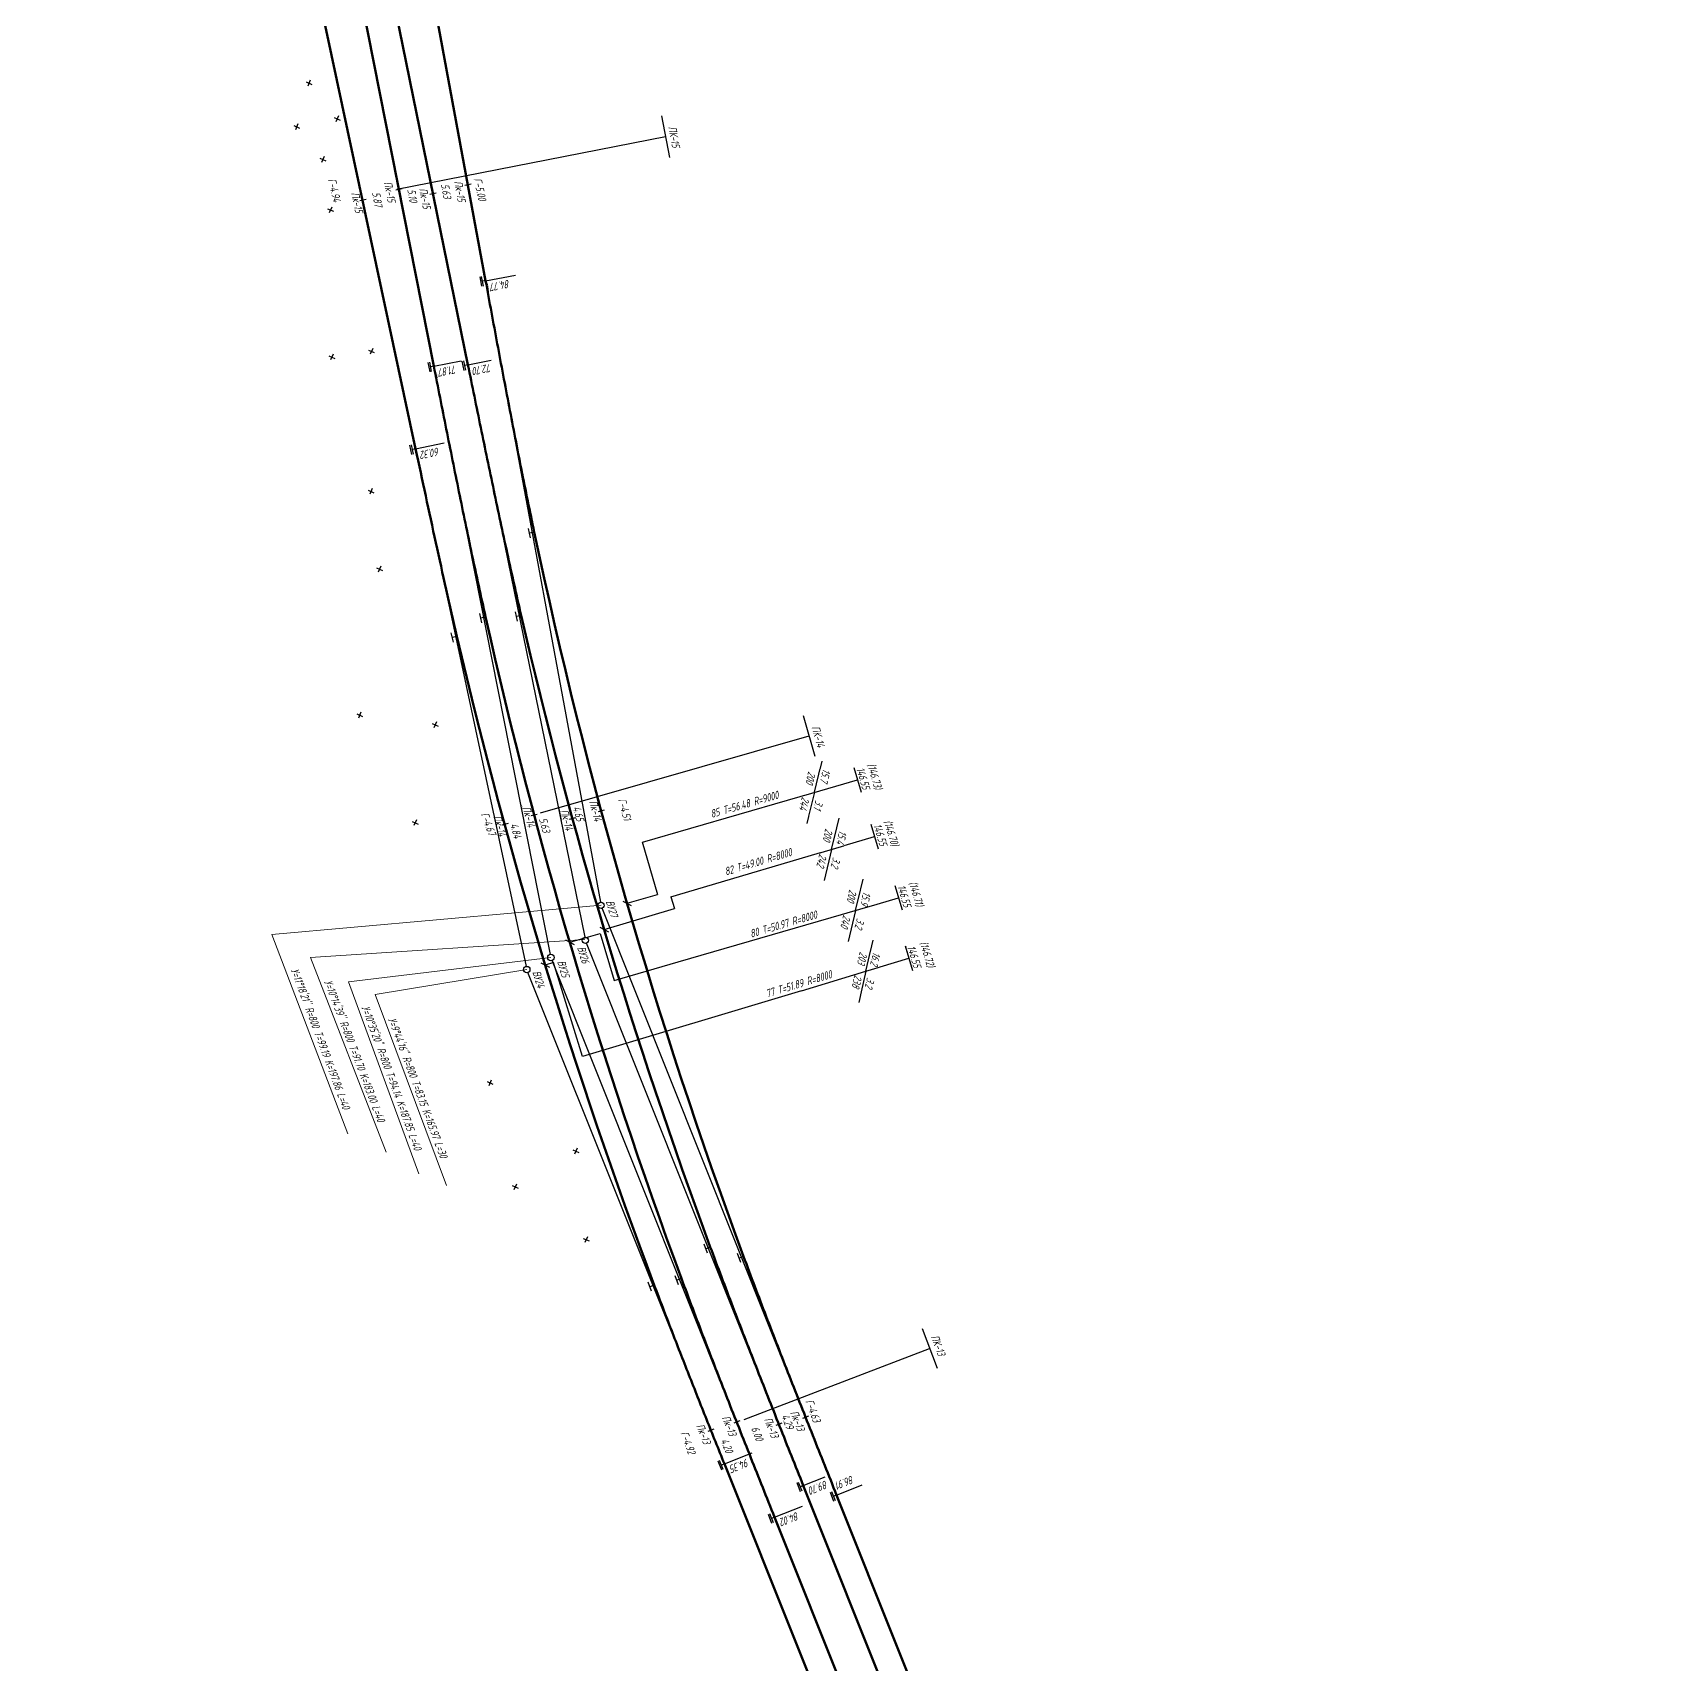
# Model space of a CAD drawing. Extents: x 8811 to 10286, y 10382 to 14118.
# Drawn here: x 9759.3 to 10015.8, y 11310.2 to 11565 of the extents above; entities that cross this region are included whole.
import ezdxf
from ezdxf.enums import TextEntityAlignment as Align

# ---------------------------------------------------------------- set-up
doc = ezdxf.new("R2010")
doc.units = 0
for name, color, linetype in [('I.Вершины', 7, 'Continuous'), ('I.Ось трассы', 7, 'Continuous'), ('I.Параметры кривых', 7, 'Continuous'), ('II.Вершины', 7, 'Continuous'), ('II.Ось трассы', 7, 'Continuous'), ('II.Параметры кривых', 7, 'Continuous'), ('III.Вершины', 7, 'Continuous'), ('III.Ось трассы', 7, 'Continuous'), ('III.Параметры кривых', 7, 'Continuous'), ('IIс.Вершины', 7, 'Continuous'), ('IV.Вершины', 7, 'Continuous'), ('IV.Ось трассы', 7, 'Continuous'), ('IV.Параметры кривых', 7, 'Continuous'), ('Iс.Вершины', 7, 'Continuous'), ('Iс.Междупутья', 7, 'Continuous'), ('КН I.Вершины', 7, 'Continuous'), ('КН II.Вершины', 7, 'Continuous'), ('КН II.Параметры кривых', 7, 'Continuous'), ('маскировка', 7, 'Continuous')]:
    doc.layers.add(name, color=color, linetype=linetype)
for name, color, linetype, lineweight in [('IIс.Пикетаж', 7, 'Continuous', 15), ('Iс.Пикетаж', 7, 'Continuous', 15), ('КН I.Пикетаж', 7, 'Continuous', 15), ('КН II.Пикетаж', 7, 'Continuous', 15), ('кресты', 1, 'Continuous', 30), ('кресты здания и сооружения', 1, 'Continuous', 30), ('Уклоноуказатели по станции', 1, 'Continuous', 35)]:
    doc.layers.add(name, color=color, linetype=linetype, lineweight=lineweight)
doc.styles.add('спдс_сжатие09', font='SPDS.shx', dxfattribs={"width": 0.9, "oblique": 15, "height": 1.25})

# ---------------------------------------------------------------- blocks, each defined once
blk = doc.blocks.new('alignment_tc_sign')
at = {"color": 0, "linetype": 'ByBlock', "lineweight": -2}
for p, q in [((-1.5, 1.5), (1.5, 1.5)), ((-1.5, 1), (1.5, 1)), ((0, 0), (0, 1))]:
    blk.add_line(p, q, dxfattribs=at)
blk = doc.blocks.new('alignment_cc_sign')
at = {"color": 0, "linetype": 'ByBlock', "lineweight": -2}
for p, q in [((-1.5, 1.5), (1.5, 1.5)), ((0, 0), (0, 1.5))]:
    blk.add_line(p, q, dxfattribs=at)

msp = doc.modelspace()

# ---------------------------------------------------------------- linework, layer by layer
at = {"layer": 'кресты', "color": 5, "lineweight": 30}
for p, q in [((9801.98, 11557.37), (9802.89, 11556.97)), ((9801.98, 11557.37), (9802.89, 11556.97)), ((9802.63, 11557.63), (9802.23, 11556.71)), ((9800.04, 11550.55), (9800.96, 11550.15)), ((9800.04, 11550.55), (9800.96, 11550.15)), ((9800.7, 11550.81), (9800.3, 11549.89)), ((9806.35, 11551.79), (9807.27, 11551.39)), ((9806.35, 11551.79), (9807.27, 11551.39)), ((9807.01, 11552.05), (9806.61, 11551.13)), ((9804.13, 11545.42), (9805.04, 11545.02)), ((9804.13, 11545.42), (9805.04, 11545.02)), ((9804.79, 11545.68), (9804.38, 11544.76)), ((9806.19, 11514.83), (9805.78, 11513.92)), ((9811.71, 11515.47), (9812.62, 11515.07)), ((9811.71, 11515.47), (9812.62, 11515.07)), ((9812.37, 11515.72), (9811.96, 11514.81)), ((9805.53, 11514.57), (9806.44, 11514.17)), ((9805.53, 11514.57), (9806.44, 11514.17)), ((9811.64, 11493.6), (9812.56, 11493.19)), ((9811.64, 11493.6), (9812.56, 11493.19)), ((9812.3, 11493.85), (9811.9, 11492.94)), ((9812.99, 11481.46), (9813.9, 11481.06)), ((9812.99, 11481.46), (9813.9, 11481.06)), ((9813.64, 11481.71), (9813.24, 11480.8)), ((9809.88, 11458.64), (9810.8, 11458.24)), ((9809.88, 11458.64), (9810.8, 11458.24)), ((9810.54, 11458.9), (9810.14, 11457.98)), ((9821.68, 11457.14), (9822.59, 11456.74)), ((9821.68, 11457.14), (9822.59, 11456.74)), ((9822.33, 11457.4), (9821.93, 11456.49)), ((9818.54, 11441.85), (9819.45, 11441.44)), ((9818.54, 11441.85), (9819.45, 11441.44)), ((9819.2, 11442.1), (9818.8, 11441.19)), ((9830.23, 11401.21), (9831.15, 11400.8)), ((9830.23, 11401.21), (9831.15, 11400.8)), ((9830.89, 11401.46), (9830.49, 11400.55)), ((9843.65, 11390.56), (9844.57, 11390.16)), ((9843.65, 11390.56), (9844.57, 11390.16)), ((9844.31, 11390.82), (9843.91, 11389.9)), ((9834.16, 11384.97), (9835.08, 11384.56)), ((9834.16, 11384.97), (9835.08, 11384.56)), ((9834.82, 11385.22), (9834.42, 11384.31)), ((9845.25, 11376.72), (9846.17, 11376.32)), ((9845.25, 11376.72), (9846.17, 11376.32)), ((9845.91, 11376.98), (9845.51, 11376.06))]:
    msp.add_line(p, q, dxfattribs=at)
at = {"layer": 'Уклоноуказатели по станции', "color": 5, "lineweight": 30}
for p, q in [((9854.47, 11438.66), (9856.85, 11430.44)), ((9858.96, 11430.09), (9859.5, 11428.26)), ((9847.89, 11424.36), (9850.08, 11416.98)), ((9850.08, 11416.98), (9860.07, 11419.93))]:
    msp.add_line(p, q, dxfattribs=at)

# ---------------------------------------------------------------- block references
at = {"layer": 'I.Ось трассы', "color": 5, "lineweight": 30}
for p, xscale, yscale, zscale, rotation in [((9825.53, 11470.73), 0.5, 0.5, 0.5, 103.1209598246128), ((9856.34, 11369.43), 0.4999999999999996, 0.4999999999999996, 0.4999999999999996, 110.7102084076565)]:
    msp.add_blockref('alignment_cc_sign', p, dxfattribs=dict(at, xscale=xscale, yscale=yscale, zscale=zscale, rotation=rotation))
at = {"layer": 'II.Ось трассы', "color": 5, "lineweight": 30, "xscale": 0.5, "yscale": 0.5, "zscale": 0.5}
for p, rotation in [((9830.01, 11473.78), 102.6281548458071), ((9860.6, 11370.44), 110.3521425706078)]:
    msp.add_blockref('alignment_cc_sign', p, dxfattribs=dict(at, rotation=rotation))
at = {"layer": 'III.Ось трассы', "color": 5, "lineweight": 30}
for p, xscale, yscale, zscale, rotation in [((9835.57, 11474.02), 0.5, 0.5, 0.5, 102.9718567950313), ((9865.1, 11375.38), 0.4999999999999995, 0.4999999999999995, 0.4999999999999995, 110.3513229479074)]:
    msp.add_blockref('alignment_cc_sign', p, dxfattribs=dict(at, xscale=xscale, yscale=yscale, zscale=zscale, rotation=rotation))
at = {"layer": 'IV.Ось трассы', "color": 5, "lineweight": 30}
for p, xscale, yscale, zscale, rotation in [((9837.61, 11487.03), 0.4999999999999998, 0.4999999999999998, 0.4999999999999998, 101.8996195481769), ((9870.3, 11373.9), 0.4999999999999995, 0.4999999999999995, 0.4999999999999995, 110.3406815131805)]:
    msp.add_blockref('alignment_cc_sign', p, dxfattribs=dict(at, xscale=xscale, yscale=yscale, zscale=zscale, rotation=rotation))

# ---------------------------------------------------------------- wipeouts: each hides what was drawn before it
at = {"color": 5}
for points in [[(9859.89, 11550.82), (9858.31, 11550.78), (9859.08, 11546.3), (9860.64, 11546.51)], [(9829.62, 11542.73), (9827.8, 11542.59), (9828.85, 11538.17), (9830.43, 11538.21)], [(9830.31, 11525.97), (9834.22, 11526.66), (9834.18, 11525.18), (9830.52, 11524.45)], [(9822.34, 11512.58), (9825.86, 11513.3), (9825.99, 11511.87), (9822.48, 11511.11)], [(9831.3, 11513.56), (9827.59, 11512.83), (9827.84, 11511.38), (9831.45, 11512.11)], [(9819.45, 11499.77), (9823.29, 11500.5), (9823.39, 11499.15), (9819.74, 11498.38)], [(9882.3, 11457.05), (9883.4, 11453.17), (9881.61, 11452.91), (9880.57, 11456.91)], [(9887.68, 11450.37), (9891.08, 11451.4), (9892.44, 11446.47), (9888.86, 11446.35)], [(9847.4, 11445.46), (9848.35, 11441.66), (9847.09, 11441.5), (9845.98, 11445.22)], [(9852.07, 11445.94), (9850.68, 11445.64), (9852.23, 11441.32), (9853.67, 11441.68)], [(9867.35, 11434.76), (9882.43, 11439.22), (9883.12, 11441.24), (9886.54, 11440.3), (9884.98, 11433.58), (9881.36, 11434.18), (9882.46, 11437.67), (9867.76, 11433.28)], [(9893.57, 11442.7), (9895, 11437.52), (9891.7, 11437.41), (9890.33, 11441.42)], [(9897.4, 11432.83), (9898.8, 11428.14), (9895.32, 11427.96), (9894.19, 11431.83)], [(9871.64, 11425.14), (9884.43, 11428.91), (9886.36, 11429.41), (9886.9, 11431.73), (9890.34, 11430.73), (9888.77, 11424.15), (9885.26, 11424.66), (9886.44, 11428.1), (9871.53, 11423.59)], [(9849.98, 11429.87), (9850.92, 11426.7), (9849.55, 11426.4), (9848.55, 11429.77)], [(9845.5, 11422.6), (9846.48, 11419.49), (9845.11, 11419.23), (9844.06, 11422.54)], [(9873.59, 11415.74), (9874.02, 11414.07), (9887.86, 11418.15), (9887.18, 11415.06), (9890.08, 11414.3), (9892.08, 11421.2), (9888.49, 11422.27), (9887.69, 11419.76)], [(9899.06, 11423.62), (9895.64, 11422.59), (9896.97, 11418.31), (9900.57, 11418.5)], [(9838.63, 11418.64), (9839.52, 11415.59), (9838.11, 11415.42), (9837.16, 11418.62)], [(9815.09, 11413.88), (9813.63, 11413.44), (9823.96, 11386.12), (9825.33, 11386.59)], [(9900.73, 11362.19), (9902.33, 11357.83), (9900.53, 11357.74), (9898.93, 11361.94)], [(9881.09, 11352), (9879.63, 11351.76), (9881.33, 11347.28), (9882.73, 11347.72)], [(9868.07, 11349.36), (9869.54, 11345.47), (9868.29, 11345.34), (9868.08, 11345.61), (9866.62, 11349.21)], [(9867.86, 11341.41), (9868.27, 11339.74), (9871.61, 11341.2), (9871.2, 11342.77)], [(9887.64, 11339.79), (9887.79, 11338.55), (9884.75, 11337.26), (9884.38, 11338.77)], [(9879.42, 11334.34), (9879.4, 11333.03), (9876.06, 11331.64), (9875.63, 11332.96)]]:
    msp.add_wipeout(points, dxfattribs=at).dxf.layer = 'маскировка'

# ---------------------------------------------------------------- next in the draw order: linework, layer by layer
at = {"color": 5, "lineweight": 30}
for p, q in [((9857.46, 11552.06, -134.99), (9858.71, 11545.57, -134.99)), ((9879.63, 11458.39, -137.81), (9881.43, 11452.03, -137.81)), ((9848.54, 11443.63), (9847.57, 11443.37)), ((9898.18, 11362.63, -97.92), (9900.53, 11356.45, -97.92)), ((9869.69, 11348.21), (9868.76, 11347.84))]:
    msp.add_line(p, q, dxfattribs=at)
at = {"layer": 'I.Вершины', "color": 5, "lineweight": 30}
msp.add_circle((9836.44, 11418.71), 0.5, dxfattribs=at)
at = {"layer": 'I.Параметры кривых', "color": 5, "lineweight": 30}
msp.add_line((9819.08, 11500.03), (9823.54, 11500.99), dxfattribs=at)
at = {"layer": 'II.Параметры кривых', "color": 5, "lineweight": 30}
for p, q in [((9821.92, 11512.95), (9826.18, 11513.79)), ((9875.14, 11333.18), (9879.49, 11334.92))]:
    msp.add_line(p, q, dxfattribs=at)
at = {"layer": 'III.Вершины', "color": 5, "lineweight": 30}
msp.add_circle((9845.59, 11423.28), 0.5, dxfattribs=at)
at = {"layer": 'III.Параметры кривых', "color": 5, "lineweight": 30}
msp.add_line((9827.25, 11513.14), (9830.86, 11513.88), dxfattribs=at)
at = {"layer": 'IV.Вершины', "color": 5, "lineweight": 30}
msp.add_circle((9848.03, 11428.75), 0.5, dxfattribs=at)
at = {"layer": 'IV.Параметры кривых', "color": 5, "lineweight": 30}
msp.add_line((9830.01, 11526.3), (9834.68, 11527.16), dxfattribs=at)
at = {"layer": 'Уклоноуказатели по станции', "color": 5, "lineweight": 30}
for p, q in [((9887.52, 11450.27), (9888.64, 11446.43)), ((9890.18, 11441.41), (9891.33, 11437.58)), ((9858.96, 11430.09), (9887.4, 11438.49)), ((9887.4, 11438.49), (9890.76, 11439.5)), ((9884.05, 11437.49), (9882.9, 11432.63)), ((9887.8, 11427.95), (9888.97, 11432.81)), ((9852.1, 11429.06), (9856.85, 11430.44)), ((9891.15, 11428.95), (9894.51, 11429.94)), ((9893.94, 11431.85), (9895.08, 11428.02)), ((9848.52, 11424.99), (9859.5, 11428.26)), ((9851.44, 11429.42), (9852.76, 11428.7)), ((9860.07, 11419.93), (9891.15, 11428.95)), ((9887.8, 11427.95), (9886.63, 11423.09)), ((9847.86, 11425.34), (9849.18, 11424.63)), ((9842.5, 11423.33), (9843.82, 11422.62)), ((9843.16, 11422.98), (9847.89, 11424.36)), ((9889.41, 11418.45), (9890.54, 11423.32)), ((9895.53, 11422.4), (9896.69, 11418.57)), ((9889.41, 11418.45), (9896.11, 11420.48)), ((9879.34, 11415.38), (9889.41, 11418.45)), ((9889.41, 11418.45), (9888.28, 11413.58)), ((9879.34, 11415.38), (9845.12, 11405.15))]:
    msp.add_line(p, q, dxfattribs=at)

# ---------------------------------------------------------------- next in the draw order: block references
at = {"layer": 'I.Ось трассы', "color": 5, "lineweight": 30, "xscale": 0.5, "yscale": 0.5, "zscale": 0.5, "rotation": 102.046666690818}
msp.add_blockref('alignment_tc_sign', (9819.08, 11500.03), dxfattribs=at)
at = {"layer": 'II.Ось трассы', "color": 5, "lineweight": 30}
for p, xscale, yscale, zscale, rotation in [((9821.92, 11512.95), 0.4999999999999983, 0.4999999999999983, 0.4999999999999983, 101.1957617240179), ((9875.14, 11333.18), 0.4999999999999999, 0.4999999999999999, 0.4999999999999999, 111.7845425225861)]:
    msp.add_blockref('alignment_tc_sign', p, dxfattribs=dict(at, xscale=xscale, yscale=yscale, zscale=zscale, rotation=rotation))
at = {"layer": 'III.Ось трассы', "color": 5, "lineweight": 30, "xscale": 0.5, "yscale": 0.5, "zscale": 0.5, "rotation": 101.5394568430529}
msp.add_blockref('alignment_tc_sign', (9827.25, 11513.14), dxfattribs=at)
at = {"layer": 'IV.Ось трассы', "color": 5, "lineweight": 30, "xscale": 0.5, "yscale": 0.5, "zscale": 0.5, "rotation": 100.4672264263877}
msp.add_blockref('alignment_tc_sign', (9830.01, 11526.3), dxfattribs=at)

# ---------------------------------------------------------------- next in the draw order: texts
at = {"layer": 'I.Параметры кривых', "color": 5, "lineweight": 30, "style": 'спдс_сжатие09', "oblique": 15, "width": 0.9}
msp.add_text('60.32', height=1.25, rotation=192.0467, dxfattribs=at).set_placement((9819.8, 11499.67), align=Align.RIGHT)
at = {"layer": 'II.Параметры кривых', "color": 5, "lineweight": 30, "style": 'спдс_сжатие09', "oblique": 15, "width": 0.9}
for s, rotation, p in [('71.87', 191.1958, (9822.63, 11512.58)), ('84.02', 201.7845, (9875.9, 11332.95))]:
    msp.add_text(s, height=1.25, rotation=rotation, dxfattribs=at).set_placement(p, align=Align.RIGHT)
at = {"layer": 'III.Параметры кривых', "color": 5, "lineweight": 30, "style": 'спдс_сжатие09', "oblique": 15, "width": 0.9}
msp.add_text('72.70', height=1.25, rotation=191.5395, dxfattribs=at).set_placement((9827.96, 11512.78), align=Align.RIGHT)
at = {"layer": 'IV.Параметры кривых', "color": 5, "lineweight": 30, "style": 'спдс_сжатие09', "oblique": 15, "width": 0.9}
msp.add_text('84.77', height=1.25, rotation=190.4672, dxfattribs=at).set_placement((9830.72, 11525.92), align=Align.RIGHT)
at = {"layer": 'Iс.Вершины', "color": 5, "lineweight": 30, "style": 'спдс_сжатие09', "oblique": 15, "width": 0.9}
msp.add_text('ВУ27', height=1.25, rotation=286.1137, dxfattribs=at).set_placement((9850.34, 11428.41), align=Align.TOP_CENTER)
at = {"layer": 'Iс.Междупутья', "color": 5, "lineweight": 30, "style": 'спдс_сжатие09', "oblique": 15, "width": 0.9}
msp.add_text('Г-4.51', height=1.25, rotation=285.1397, dxfattribs=at).set_placement((9851.11, 11443.59), align=Align.CENTER)
at = {"layer": 'КН I.Вершины', "color": 5, "lineweight": 30, "style": 'спдс_сжатие09', "oblique": 15, "width": 0.9}
msp.add_text('ВУ24', height=1.25, rotation=286.908, dxfattribs=at).set_placement((9838.9, 11417.4), align=Align.TOP_CENTER)
at = {"layer": 'Уклоноуказатели по станции', "color": 5, "lineweight": 30, "extrusion": (0.001374, 0.000142793, 0.999999), "style": 'спдс_сжатие09', "oblique": 15, "width": 0.9}
msp.add_text('ПК-15', height=1.25, rotation=280.6059, dxfattribs=at).set_placement((9858.83, 11548.67, 12.33), align=Align.CENTER)
at = {"layer": 'Уклоноуказатели по станции', "color": 5, "lineweight": 30, "extrusion": (0.001357, 0.000260125, 0.999999), "style": 'спдс_сжатие09', "oblique": 15, "width": 0.9}
msp.add_text('ПК-14', height=1.25, rotation=285.5256, dxfattribs=at).set_placement((9881.35, 11454.96, 10.7), align=Align.CENTER)
at = {"layer": 'Уклоноуказатели по станции', "color": 5, "lineweight": 30, "style": 'спдс_сжатие09', "oblique": 15, "width": 0.9}
for s, rotation, p in [('(146.73)', 286.183, (9890.18, 11448.74)), ('146.55', 286.183, (9888.38, 11448.43)), ('146.55', 286.6481, (9891.06, 11439.59)), ('(146.70)', 286.6481, (9892.78, 11439.88)), ('146.55', 286.4562, (9894.81, 11430.03)), ('(146.71)', 286.4562, (9896.67, 11430.37)), ('(146.72)', 286.9166, (9898.39, 11420.93)), ('146.55', 286.9166, (9896.35, 11420.56))]:
    msp.add_text(s, height=1.25, rotation=rotation, dxfattribs=at).set_placement(p, align=Align.CENTER)
for s, rotation, p in [('200', 256.6481, (9883.85, 11438.65)), ('200', 256.4562, (9887.59, 11429.12)), ('203', 256.9166, (9889.24, 11419.38))]:
    msp.add_text(s, height=1.25, rotation=rotation, dxfattribs=at).set_placement(p, align=Align.TOP_RIGHT)
for s, rotation, p in [('15.4', 256.6481, (9884.76, 11438.44)), ('15.9', 256.4562, (9888.51, 11428.9)), ('16.2', 256.9166, (9890.06, 11419.52))]:
    msp.add_text(s, height=1.25, rotation=rotation, dxfattribs=at).set_placement(p, align=Align.RIGHT)
for s, rotation, p in [('82 Т=49.00 R=8000', 16.6481, (9867.36, 11433.99)), ('80 Т=50.97 R=8000', 16.4562, (9871.31, 11424.27)), ('77 Т=51.89 R=8000', 16.9166, (9873.79, 11414.91))]:
    msp.add_text(s, height=1.25, rotation=rotation, dxfattribs=at).set_placement(p, align=Align.MIDDLE_LEFT)
for s, rotation, p in [('242', 256.6481, (9883.35, 11436.55)), ('240', 256.4562, (9887.09, 11427.01)), ('238', 256.9166, (9888.85, 11417.69))]:
    msp.add_text(s, height=1.25, rotation=rotation, dxfattribs=at).set_placement(p, align=Align.TOP_LEFT)
for rotation, p in [(256.6481, (9884.26, 11436.33)), (256.4562, (9888, 11426.79)), (256.9166, (9889.58, 11417.52))]:
    msp.add_text('3.2', height=1.25, rotation=rotation, dxfattribs=at).set_placement(p)
at = {"layer": 'Уклоноуказатели по станции', "color": 5, "lineweight": 30, "extrusion": (0.001329, 0.00037711, 0.999999), "style": 'спдс_сжатие09', "oblique": 15, "width": 0.9}
msp.add_text('ПК-13', height=1.25, rotation=290.5129, dxfattribs=at).set_placement((9900.04, 11359.8, 51.65), align=Align.CENTER)

# ---------------------------------------------------------------- next in the draw order: wipeouts: each hides what was drawn before it
at = {"color": 5}
for points in [[(9822.77, 11541.53), (9826.53, 11542.24), (9827.18, 11537.96), (9825.59, 11538.15), (9825.41, 11538.79), (9823.22, 11538.59)], [(9865.28, 11443.75), (9879.64, 11448.02), (9880.26, 11450.13), (9884.22, 11449.83), (9882.34, 11442.52), (9878.71, 11442.88), (9879.91, 11446.33), (9865.18, 11442.08)], [(9844.93, 11444.23), (9845.55, 11441.51), (9844.29, 11441.63), (9843.53, 11444.2)], [(9842.4, 11420.41), (9843.33, 11417.14), (9841.99, 11417.05), (9841.02, 11420.26)], [(9810.97, 11415.82), (9821.38, 11387.41), (9819.9, 11387.53), (9809.57, 11415.33)], [(9878.8, 11350.08), (9880.15, 11346.45), (9878.85, 11346.14), (9878.5, 11346.81), (9876.98, 11346.5), (9875.87, 11349.19), (9877.46, 11349.44), (9877.36, 11349.92)], [(9867.98, 11345.45), (9868.95, 11343.05), (9867.53, 11342.78), (9866.52, 11345.44)], [(9883.49, 11339.21), (9883.78, 11337.89), (9880.62, 11336.46), (9880.22, 11337.87)]]:
    msp.add_wipeout(points, dxfattribs=at).dxf.layer = 'маскировка'

# ---------------------------------------------------------------- next in the draw order: linework, layer by layer
at = {"color": 5, "lineweight": 30}
for p, q in [((9827.73, 11541.37), (9826.75, 11541.19)), ((9880.45, 11348.98), (9879.52, 11348.61))]:
    msp.add_line(p, q, dxfattribs=at)
at = {"layer": 'I.Параметры кривых', "color": 5, "lineweight": 30}
msp.add_line((9867.3, 11341.5), (9871.65, 11343.24), dxfattribs=at)
at = {"layer": 'II.Вершины', "color": 5, "lineweight": 30}
msp.add_circle((9840.2, 11420.6), 0.5, dxfattribs=at)
at = {"layer": 'III.Параметры кривых', "color": 5, "lineweight": 30}
msp.add_line((9879.63, 11338.11), (9883.02, 11339.47), dxfattribs=at)
at = {"layer": 'IV.Параметры кривых', "color": 5, "lineweight": 30}
msp.add_line((9884.83, 11336.63), (9888.83, 11338.23), dxfattribs=at)
at = {"layer": 'Уклоноуказатели по станции', "color": 5, "lineweight": 30}
for p, q in [((9881.36, 11446.4), (9882.55, 11451.25)), ((9884.72, 11447.37), (9888.08, 11448.35)), ((9854.49, 11438.6), (9884.72, 11447.37)), ((9881.36, 11446.4), (9880.16, 11441.54)), ((9884.05, 11437.49), (9885.21, 11442.36)), ((9838.64, 11419.78), (9839.96, 11419.07)), ((9840.6, 11419.82), (9839.3, 11419.42)), ((9845.12, 11405.15), (9840.6, 11419.82))]:
    msp.add_line(p, q, dxfattribs=at)

# ---------------------------------------------------------------- next in the draw order: block references
at = {"layer": 'I.Ось трассы', "color": 5, "lineweight": 30, "xscale": 0.4999999999999998, "yscale": 0.4999999999999998, "zscale": 0.4999999999999998, "rotation": 111.7845015414512}
msp.add_blockref('alignment_tc_sign', (9867.3, 11341.5), dxfattribs=at)
at = {"layer": 'III.Ось трассы', "color": 5, "lineweight": 30, "xscale": 0.5, "yscale": 0.5, "zscale": 0.5, "rotation": 111.7837160696966}
msp.add_blockref('alignment_tc_sign', (9879.63, 11338.11), dxfattribs=at)
at = {"layer": 'IV.Ось трассы', "color": 5, "lineweight": 30, "xscale": 0.5, "yscale": 0.5, "zscale": 0.5, "rotation": 111.7730814651589}
msp.add_blockref('alignment_tc_sign', (9884.83, 11336.63), dxfattribs=at)

# ---------------------------------------------------------------- next in the draw order: texts
at = {"layer": 'I.Параметры кривых', "color": 5, "lineweight": 30, "style": 'спдс_сжатие09', "oblique": 15, "width": 0.9}
msp.add_text('94.35', height=1.25, rotation=201.7845, dxfattribs=at).set_placement((9868.06, 11341.27), align=Align.RIGHT)
at = {"layer": 'III.Параметры кривых', "color": 5, "lineweight": 30, "style": 'спдс_сжатие09', "oblique": 15, "width": 0.9}
msp.add_text('89.70', height=1.25, rotation=201.7837, dxfattribs=at).set_placement((9880.4, 11337.88), align=Align.RIGHT)
at = {"layer": 'IIс.Вершины', "color": 5, "lineweight": 30, "style": 'спдс_сжатие09', "oblique": 15, "width": 0.9}
msp.add_text('ВУ26', height=1.25, rotation=286.6478, dxfattribs=at).set_placement((9845.88, 11421.22), align=Align.TOP_CENTER)
at = {"layer": 'IV.Параметры кривых', "color": 5, "lineweight": 30, "style": 'спдс_сжатие09', "oblique": 15, "width": 0.9}
msp.add_text('86.91', height=1.25, rotation=201.7731, dxfattribs=at).set_placement((9884.62, 11338.69), align=Align.RIGHT)
at = {"layer": 'Iс.Междупутья', "color": 5, "lineweight": 30, "style": 'спдс_сжатие09', "oblique": 15, "width": 0.9}
for s, rotation, p in [('5.63', 280, (9823.22, 11540.2)), ('Г-5.00', 282.5391, (9828.51, 11540.47)), ('Г-4.63', 290, (9880.56, 11349.59)), ('4.20', 292, (9867.1, 11344.12))]:
    msp.add_text(s, height=1.25, rotation=rotation, dxfattribs=at).set_placement(p, align=Align.CENTER)
at = {"layer": 'Iс.Пикетаж', "color": 5, "lineweight": 30, "style": 'спдс_сжатие09', "oblique": 15, "width": 0.9}
for s, rotation, p in [('Пк-15', 280.4672, (9825.37, 11540.18)), ('Пк-14', 285.1084, (9846.58, 11443.36)), ('Пк-13', 291.6205, (9878.14, 11348.03))]:
    msp.add_text(s, height=1.25, rotation=rotation, dxfattribs=at).set_placement(p, align=Align.CENTER)
at = {"layer": 'КН II.Вершины', "color": 5, "lineweight": 30, "style": 'спдс_сжатие09', "oblique": 15, "width": 0.9}
msp.add_text('ВУ25', height=1.25, rotation=286.4608, dxfattribs=at).set_placement((9842.76, 11419.03), align=Align.TOP_CENTER)
at = {"layer": 'КН II.Пикетаж', "color": 5, "lineweight": 30, "style": 'спдс_сжатие09', "oblique": 15, "width": 0.9}
msp.add_text('Пк-13', height=1.25, rotation=291.5804, dxfattribs=at).set_placement((9867.47, 11347.25), align=Align.CENTER)
at = {"layer": 'Уклоноуказатели по станции', "color": 5, "lineweight": 30, "style": 'спдс_сжатие09', "oblique": 15, "width": 0.9}
msp.add_text('200', height=1.25, rotation=256.1829, dxfattribs=at).set_placement((9881.16, 11447.56), align=Align.TOP_RIGHT)
msp.add_text('15.7', height=1.25, rotation=256.1829, dxfattribs=at).set_placement((9882.21, 11448.13), align=Align.RIGHT)
msp.add_text('85 Т=56.48 R=9000', height=1.25, rotation=16.1829, dxfattribs=at).set_placement((9865.15, 11442.98), align=Align.MIDDLE_LEFT)
msp.add_text('244', height=1.25, rotation=256.1829, dxfattribs=at).set_placement((9880.64, 11445.46), align=Align.TOP_LEFT)
msp.add_text('3.1', height=1.25, rotation=256.1829, dxfattribs=at).set_placement((9881.55, 11445.23))

# ---------------------------------------------------------------- next in the draw order: wipeouts: each hides what was drawn before it
at = {"color": 5}
for points in [[(9817.52, 11540.61), (9820.93, 11541.18), (9821.76, 11536.83), (9820.24, 11536.74), (9819.95, 11538.04), (9818.15, 11538)], [(9843, 11443.93), (9843.91, 11440.06), (9842.43, 11440.05), (9841.43, 11443.9)], [(9805.11, 11419.84), (9815.68, 11392.07), (9814.21, 11391.97), (9803.72, 11419.37)], [(9864.05, 11348.21), (9865.51, 11344.32), (9864.04, 11344.06), (9862.59, 11347.74)], [(9874.76, 11349.07), (9876.11, 11345.37), (9874.55, 11345.11), (9873.11, 11348.87)]]:
    msp.add_wipeout(points, dxfattribs=at).dxf.layer = 'маскировка'

# ---------------------------------------------------------------- next in the draw order: linework, layer by layer
at = {"color": 5, "lineweight": 30}
for p, q in [((9822.28, 11539.97), (9821.3, 11539.77)), ((9844.04, 11442.42), (9843.08, 11442.16)), ((9876.25, 11347.87), (9875.32, 11347.5)), ((9865.66, 11346.93), (9864.73, 11346.56))]:
    msp.add_line(p, q, dxfattribs=at)
at = {"layer": 'кресты здания и сооружения', "color": 5, "lineweight": 20}
msp.add_lwpolyline([(9836.44, 11418.71), (9812.75, 11414.82), (9823.91, 11384.99)], dxfattribs=at)

# ---------------------------------------------------------------- next in the draw order: texts
at = {"layer": 'I.Параметры кривых', "color": 5, "lineweight": 30, "style": 'спдс_сжатие09', "oblique": 15, "width": 0.9}
msp.add_text('У=9°44\'16" R=800 T=83.15 K=165.97 L=30', height=1.25, rotation=290.5349, dxfattribs=at).set_placement((9818.83, 11400.03), align=Align.CENTER)
at = {"layer": 'IIс.Пикетаж', "color": 5, "lineweight": 30, "style": 'спдс_сжатие09', "oblique": 15, "width": 0.9}
for s, rotation, p in [('Пк-15', 281.5395, (9819.91, 11539.06)), ('Пк-14', 285.3587, (9842.08, 11441.92))]:
    msp.add_text(s, height=1.25, rotation=rotation, dxfattribs=at).set_placement(p, align=Align.CENTER)
at = {"layer": 'Iс.Междупутья', "color": 5, "lineweight": 30, "style": 'спдс_сжатие09', "oblique": 15, "width": 0.9}
for s, rotation, p in [('4.65', 285, (9843.91, 11442.93)), ('4.29', 292, (9876.59, 11347.89))]:
    msp.add_text(s, height=1.25, rotation=rotation, dxfattribs=at).set_placement(p, align=Align.CENTER)

# ---------------------------------------------------------------- next in the draw order: wipeouts: each hides what was drawn before it
at = {"color": 5}
for points in [[(9811.97, 11540.27), (9813.95, 11540.61), (9813.78, 11542.36), (9815.96, 11542.29), (9816.56, 11537.59), (9812.65, 11537.24)], [(9839.63, 11442.51), (9838.21, 11442.43), (9838.89, 11439.82), (9840.32, 11439.93)], [(9799.88, 11421.37), (9810.15, 11394.26), (9808.71, 11394.02), (9798.5, 11421.16)], [(9861.56, 11346.98), (9863.22, 11342.61), (9861.76, 11342.41), (9860.14, 11346.91)], [(9872.67, 11347.48), (9873.75, 11344.87), (9872.24, 11344.63), (9871.31, 11347.17)]]:
    msp.add_wipeout(points, dxfattribs=at).dxf.layer = 'маскировка'

# ---------------------------------------------------------------- next in the draw order: linework, layer by layer
at = {"color": 5, "lineweight": 30}
for p, q in [((9816.12, 11540.62), (9858.08, 11548.82, -134.99)), ((9816.95, 11540.64), (9815.97, 11540.45)), ((9870.39, 11348.44), (9899.36, 11359.54, -97.92))]:
    msp.add_line(p, q, dxfattribs=at)
at = {"layer": 'I.Вершины', "color": 5, "lineweight": 30}
msp.add_line((9867.3, 11341.5), (9836.62, 11418.25), dxfattribs=at)
at = {"layer": 'II.Вершины', "color": 5, "lineweight": 30}
msp.add_line((9875.14, 11333.18), (9840.38, 11420.13), dxfattribs=at)
at = {"layer": 'III.Вершины', "color": 5, "lineweight": 30}
msp.add_line((9879.63, 11338.11), (9845.78, 11422.82), dxfattribs=at)
at = {"layer": 'IV.Вершины', "color": 5, "lineweight": 30}
msp.add_line((9884.83, 11336.63), (9848.22, 11428.29), dxfattribs=at)
at = {"layer": 'кресты здания и сооружения', "color": 5, "lineweight": 20}
for points in [[(9848.03, 11428.75), (9796.62, 11424.18), (9808.48, 11393.06)], [(9845.49, 11423.41), (9802.66, 11420.58), (9814.47, 11390.2)], [(9840.2, 11420.6), (9808.57, 11416.82), (9819.6, 11386.81)]]:
    msp.add_lwpolyline(points, dxfattribs=at)

# ---------------------------------------------------------------- next in the draw order: texts
at = {"layer": 'II.Параметры кривых', "color": 5, "lineweight": 30, "style": 'спдс_сжатие09', "oblique": 15, "width": 0.9}
msp.add_text('У=10°35\'20" R=800 T=94.14 K=187.85 L=40', height=1.25, rotation=290.2051, dxfattribs=at).set_placement((9814.74, 11401.57), align=Align.CENTER)
at = {"layer": 'III.Параметры кривых', "color": 5, "lineweight": 30, "style": 'спдс_сжатие09', "oblique": 15, "width": 0.9}
msp.add_text('У=10°14\'39" R=800 T=91.70 K=183.00 L=40', height=1.25, rotation=290.8371, dxfattribs=at).set_placement((9808.96, 11405.78), align=Align.CENTER)
at = {"layer": 'IIс.Пикетаж', "color": 5, "lineweight": 30, "style": 'спдс_сжатие09', "oblique": 15, "width": 0.9}
msp.add_text('Пк-13', height=1.25, rotation=291.6889, dxfattribs=at).set_placement((9874.05, 11346.96), align=Align.CENTER)
at = {"layer": 'IV.Параметры кривых', "color": 5, "lineweight": 30, "style": 'спдс_сжатие09', "oblique": 15, "width": 0.9}
msp.add_text('У=11°18\'21" R=800 T=99.19 K=197.86 L=40', height=1.25, rotation=290.4277, dxfattribs=at).set_placement((9803.63, 11407.69), align=Align.CENTER)
at = {"layer": 'Iс.Междупутья', "color": 5, "lineweight": 30, "style": 'спдс_сжатие09', "oblique": 15, "width": 0.9}
for s, rotation, p in [('5.10', 280, (9817.95, 11539.49)), ('Г-4.92', 290, (9861.03, 11344.62)), ('6.00', 292, (9871.85, 11346.01))]:
    msp.add_text(s, height=1.25, rotation=rotation, dxfattribs=at).set_placement(p, align=Align.CENTER)
at = {"layer": 'КН I.Пикетаж', "color": 5, "lineweight": 30, "style": 'спдс_сжатие09', "oblique": 15, "width": 0.9}
msp.add_text('Пк-13', height=1.25, rotation=291.6775, dxfattribs=at).set_placement((9863.45, 11345.97), align=Align.CENTER)
at = {"layer": 'КН II.Пикетаж', "color": 5, "lineweight": 30, "style": 'спдс_сжатие09', "oblique": 15, "width": 0.9}
msp.add_text('Пк-15', height=1.25, rotation=281.162, dxfattribs=at).set_placement((9814.42, 11540.07), align=Align.CENTER)

# ---------------------------------------------------------------- next in the draw order: wipeouts: each hides what was drawn before it
at = {"color": 5}
for points in [[(9808.53, 11540.36), (9810.35, 11540.52), (9811.14, 11536.19), (9809.71, 11536.23)], [(9836.96, 11444.49), (9837.96, 11440.67), (9836.57, 11440.63), (9835.64, 11444.38)]]:
    msp.add_wipeout(points, dxfattribs=at).dxf.layer = 'маскировка'

# ---------------------------------------------------------------- next in the draw order: linework, layer by layer
at = {"color": 5, "lineweight": 30}
for p, q in [((9811.35, 11538.97), (9810.37, 11538.76)), ((9838.56, 11443.19), (9880.53, 11455.21, -137.81))]:
    msp.add_line(p, q, dxfattribs=at)

# ---------------------------------------------------------------- next in the draw order: texts
at = {"layer": 'Iс.Междупутья', "color": 5, "lineweight": 30, "style": 'спдс_сжатие09', "oblique": 15, "width": 0.9}
for s, rotation, p in [('5.87', 280, (9812.46, 11538.92)), ('5.63', 285, (9838.62, 11441.13))]:
    msp.add_text(s, height=1.25, rotation=rotation, dxfattribs=at).set_placement(p, align=Align.CENTER)
at = {"layer": 'КН I.Пикетаж', "color": 5, "lineweight": 30, "style": 'спдс_сжатие09', "oblique": 15, "width": 0.9}
msp.add_text('Пк-15', height=1.25, rotation=282.0569, dxfattribs=at).set_placement((9809.32, 11538.41), align=Align.CENTER)

# ---------------------------------------------------------------- next in the draw order: wipeouts: each hides what was drawn before it
at = {"color": 5}
for points in [[(9805.16, 11542.67), (9806.85, 11542.81), (9807.7, 11538.14), (9806.11, 11538.11)], [(9835.32, 11441.4), (9835.88, 11438.95), (9834.32, 11438.94), (9833.65, 11441.62)]]:
    msp.add_wipeout(points, dxfattribs=at).dxf.layer = 'маскировка'

# ---------------------------------------------------------------- next in the draw order: linework, layer by layer
at = {"color": 5, "lineweight": 30}
msp.add_line((9838.08, 11442.95), (9837.11, 11442.7), dxfattribs=at)
at = {"layer": 'кресты', "color": 5, "lineweight": 30}
for p, q in [((9805.99, 11537.8), (9805.59, 11536.89)), ((9805.33, 11537.55), (9806.25, 11537.14)), ((9805.33, 11537.55), (9806.25, 11537.14))]:
    msp.add_line(p, q, dxfattribs=at)

# ---------------------------------------------------------------- next in the draw order: texts
at = {"layer": 'Iс.Междупутья', "color": 5, "lineweight": 30, "style": 'спдс_сжатие09', "oblique": 15, "width": 0.9}
msp.add_text('Г-4.94', height=1.25, rotation=283.0526, dxfattribs=at).set_placement((9805.78, 11540.33), align=Align.CENTER)
at = {"layer": 'КН II.Пикетаж', "color": 5, "lineweight": 30, "style": 'спдс_сжатие09', "oblique": 15, "width": 0.9}
msp.add_text('Пк-14', height=1.25, rotation=284.9929, dxfattribs=at).set_placement((9836.17, 11442.42), align=Align.CENTER)

# ---------------------------------------------------------------- next in the draw order: wipeouts: each hides what was drawn before it
at = {"color": 5}
msp.add_wipeout([(9832.41, 11443.03), (9833.44, 11439.34), (9830.58, 11439.19), (9828.91, 11443.63), (9830.47, 11443.64), (9830.79, 11442.96)], dxfattribs=at).dxf.layer = 'маскировка'

# ---------------------------------------------------------------- next in the draw order: linework, layer by layer
at = {"color": 5, "lineweight": 30}
msp.add_line((9833.53, 11441.51), (9832.56, 11441.24), dxfattribs=at)
at = {"layer": 'I.Вершины', "color": 5, "lineweight": 30}
msp.add_line((9819.08, 11500.03), (9836.33, 11419.2), dxfattribs=at)
at = {"layer": 'I.Ось трассы', "color": 5, "lineweight": 70, "flags": 128}
msp.add_lwpolyline([(10005.99, 10994.46), (9867.3, 11341.5, -0.000293), (9864.51, 11348.47, -0.000879), (9861.75, 11355.44, -0.001465), (9859.02, 11362.42, -0.002051), (9856.34, 11369.43, -0.033126), (9825.53, 11470.73, -0.002051), (9823.86, 11478.05, -0.001465), (9822.24, 11485.37, -0.000879), (9820.65, 11492.7, -0.000293), (9819.08, 11500.03), (9759.29, 11780.2, 0.000391)], format="xyb", dxfattribs=at)
at = {"layer": 'II.Вершины', "color": 5, "lineweight": 30}
msp.add_line((9821.92, 11512.95), (9840.1, 11421.09), dxfattribs=at)
at = {"layer": 'II.Ось трассы', "color": 5, "lineweight": 70, "flags": 128}
msp.add_lwpolyline([(10011.54, 10991.88), (9875.14, 11333.18, -0.000391), (9871.43, 11342.47, -0.001172), (9867.75, 11351.76, -0.001953), (9864.13, 11361.09, -0.002734), (9860.6, 11370.44, -0.033715), (9830.01, 11473.78, -0.002734), (9827.88, 11483.55, -0.001953), (9825.84, 11493.34, -0.001172), (9823.87, 11503.14, -0.000391), (9821.92, 11512.95), (9793.73, 11655.39, 0.000208)], format="xyb", dxfattribs=at)
at = {"layer": 'III.Вершины', "color": 5, "lineweight": 30}
msp.add_line((9827.25, 11513.14), (9845.49, 11423.77), dxfattribs=at)
at = {"layer": 'IV.Вершины', "color": 5, "lineweight": 30}
msp.add_line((9830.01, 11526.3), (9847.94, 11429.24), dxfattribs=at)
at = {"layer": 'IV.Ось трассы', "color": 5, "lineweight": 70, "flags": 128}
msp.add_lwpolyline([(10000.92, 11049.8), (9978.95, 11102.4, -0.000208), (9975.1, 11111.63, -0.000625), (9971.26, 11120.87, -0.002256), (9961.02, 11145.92, -0.000625), (9957.3, 11155.2, -0.000208), (9953.59, 11164.49), (9884.83, 11336.63, -0.000391), (9881.12, 11345.92, -0.001172), (9877.45, 11355.22, -0.001953), (9873.83, 11364.55, -0.002734), (9870.3, 11373.9, -0.036848), (9837.61, 11487.03, -0.002734), (9835.6, 11496.82, -0.001953), (9833.69, 11506.64, -0.001172), (9831.83, 11516.46, -0.000391), (9830.01, 11526.3), (9783.54, 11777.81, 0.000391)], format="xyb", dxfattribs=at)
at = {"layer": 'КН II.Параметры кривых', "color": 5, "lineweight": 70, "flags": 128}
msp.add_lwpolyline([(10015.8, 10997.39), (9879.63, 11338.11, -0.000391), (9875.92, 11347.4, -0.001172), (9872.25, 11356.7, -0.001953), (9868.63, 11366.02, -0.002734), (9865.1, 11375.38, -0.03221), (9835.57, 11474.02, -0.002734), (9833.38, 11483.78, -0.001953), (9831.29, 11493.56, -0.001172), (9829.25, 11503.35, -0.000391), (9827.25, 11513.14), (9797.27, 11659.96, 0.000625)], format="xyb", dxfattribs=at)

# ---------------------------------------------------------------- next in the draw order: texts
at = {"layer": 'Iс.Междупутья', "color": 5, "lineweight": 30, "style": 'спдс_сжатие09', "oblique": 15, "width": 0.9}
for s, rotation, p in [('Г-4.67', 290, (9829.85, 11441.28)), ('4.84', 285, (9834.13, 11440.24))]:
    msp.add_text(s, height=1.25, rotation=rotation, dxfattribs=at).set_placement(p, align=Align.CENTER)
at = {"layer": 'КН I.Пикетаж', "color": 5, "lineweight": 30, "style": 'спдс_сжатие09', "oblique": 15, "width": 0.9}
msp.add_text('Пк-14', height=1.25, rotation=285.3036, dxfattribs=at).set_placement((9831.63, 11441), align=Align.CENTER)

doc.saveas('drawing.dxf')
